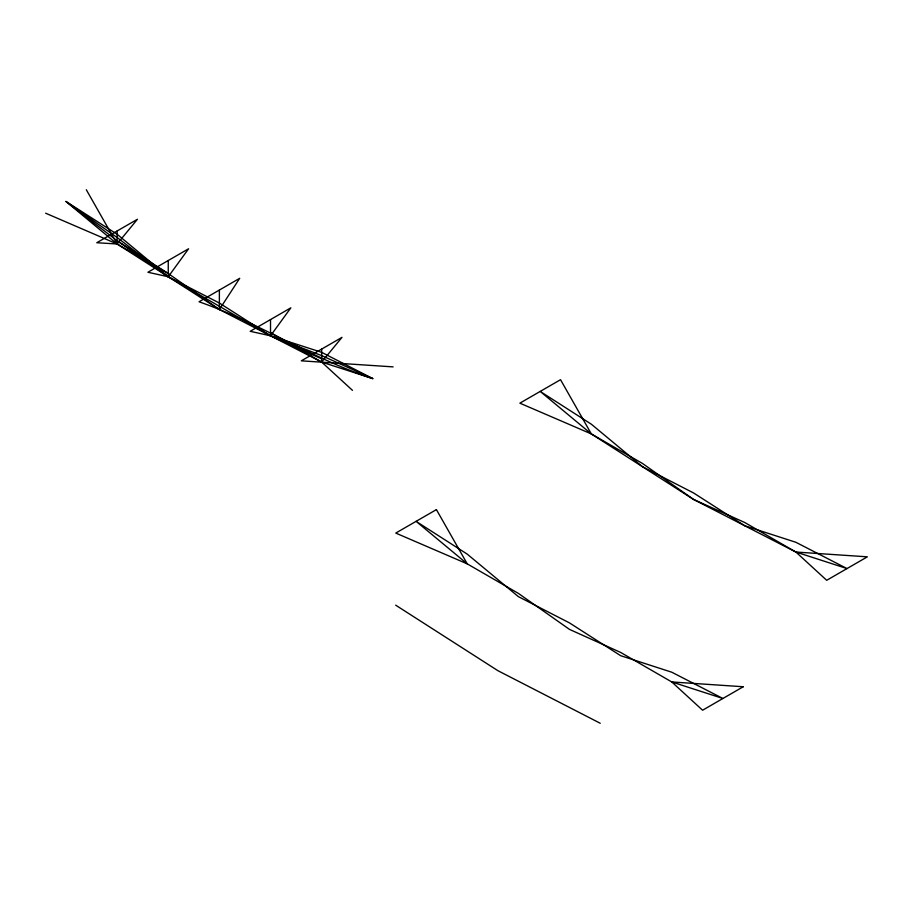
<?xml version="1.0" encoding="UTF-8"?>
<svg xmlns="http://www.w3.org/2000/svg" width="913" height="913" viewBox="0 0 913 913"><rect width="100%" height="100%" fill="white"/><g stroke="black" fill="none" stroke-linecap="round" stroke-linejoin="round"><path stroke-width="1.37" d="M168.254 260.525L168.254 276.765L147.929 272.257L188.58 248.781L168.254 276.765L117.115 237.494L65.976 201.476L117.115 243.988L219.382 309.53L239.708 278.305L199.057 301.781C259.087 322.723 312.292 358.935 372.801 378.61L321.661 352.338L270.522 335.801L250.196 331.305L290.848 307.829L270.522 335.801L168.254 276.765L117.115 240.735L65.976 201.476L117.115 234.242L168.254 276.765L219.382 303.036L270.522 335.801L321.661 358.832M393.126 366.878L301.336 360.829L341.987 337.354L321.661 362.084L219.382 309.53L168.254 273.512L117.115 240.735M795.885 552.034L867.35 556.827L826.699 580.303L795.885 552.034L744.746 522.51L693.618 499.479L591.339 433.937L540.199 391.426L591.339 424.203L642.478 466.714L693.618 492.986L744.746 525.762L795.885 542.288L847.024 568.571L795.885 552.034L693.618 499.479L642.478 463.462L591.339 433.937L519.874 403.158L560.525 379.694L591.339 433.937M45.65 213.208L117.115 243.988L168.254 273.512M600.229 723.267L497.95 670.713L395.683 605.171M270.522 332.56L321.661 362.084L372.801 378.61L321.661 355.591L270.522 335.801L270.522 319.573M352.475 390.353L321.661 362.084L321.661 349.097M86.301 189.733L117.115 243.988L137.441 219.257L96.789 242.732L117.115 243.988L117.115 231M219.382 290.049L219.382 309.53M436.414 509.614L395.763 533.078L467.228 563.857L518.367 593.382L569.495 629.399L620.635 652.43L671.774 681.954L722.913 698.491L671.774 672.208L620.635 655.682L569.495 622.906L518.367 596.634L467.228 554.123L416.088 521.346L467.228 563.857L436.414 509.614M743.239 686.747L702.588 710.223L671.774 681.954L743.239 686.747"/></g></svg>
